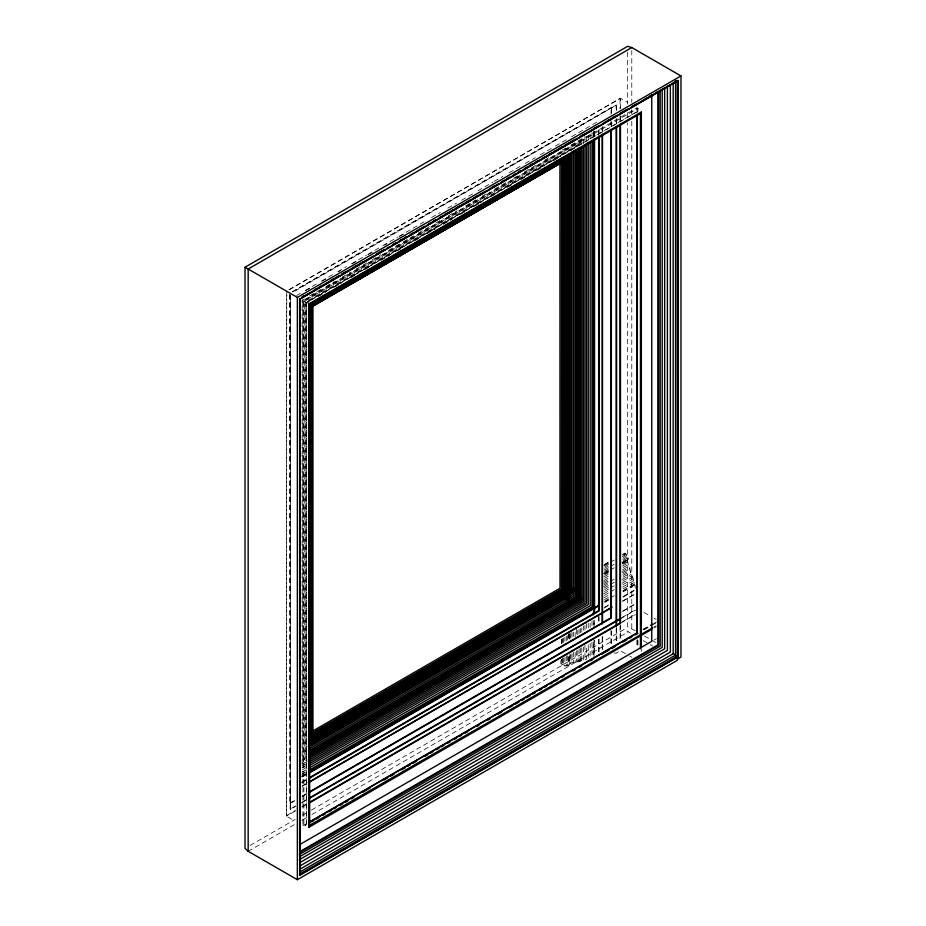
<?xml version="1.0" encoding="UTF-8"?>
<svg xmlns="http://www.w3.org/2000/svg" width="926" height="926" viewBox="0 0 926 926"><rect width="100%" height="100%" fill="white"/><g stroke="black" fill="none" stroke-linecap="round" stroke-linejoin="round"><path stroke-width="0.69" stroke-dasharray="4.63 3.47" d="M594.041 657.367L594.041 640.341M594.041 627.562L594.041 620.466M594.527 135.948L594.527 130.172M598.659 134.571L598.659 130.23M641.336 651.441L641.336 648.721M624.541 555.345C623.314 549.847 629.055 557.151 628.326 559.373L622.585 563.147M622.874 597.235L635.386 590.012C635.514 579.664 628.256 570.173 627.527 560.288M307.143 761.322L302.154 764.216L306.008 755.581L307.015 746.923M637.945 111.259L637.945 108.365L303.913 301.216L303.913 826.235L306.344 824.001L306.286 302.582L637.227 111.583L637.945 108.365L637.019 107.786L302.941 300.661L302.941 825.726L303.913 826.235L306.413 824.788M289.942 294.595L290.255 809.44L295.255 806.558M561.469 659.405C558.436 665.782 564.999 667.044 569.039 665.088L569.432 656.789M286.782 291.32L286.4 816.165L293.565 820.309M616.577 110.703L616.577 104.927L293.114 292.084M289.282 289.873L620.466 98.225L627.631 102.358M570.821 150.706L577.801 145.498L581.817 139.895L581.817 144.224M569.432 663.942C574.398 661.372 581.077 661.754 586.54 659.219L586.54 646.406M561.469 665.134L563.656 663.826M288.9 289.653L620.466 98.225L620.466 108.354M292.327 291.632L611.345 107.451L616.195 105.564L616.195 111.328M292.755 291.887L616.577 104.927M296.54 295.51L300.29 293.345M305.291 290.463L316.542 283.958M321.542 281.076L332.793 274.582M337.793 271.688L346.544 266.642M351.544 263.748L366.546 255.09M367.796 254.372L381.558 246.432M382.808 245.703L397.81 237.044M399.06 236.327L426.562 220.446M431.562 217.552L440.313 212.505M447.814 208.165L456.564 203.118M461.565 200.224L472.827 193.731M477.828 190.849L492.829 182.179M494.079 181.461L502.83 176.415M509.08 172.803L520.331 166.298M525.331 163.416L535.332 157.64M540.333 154.758L554.095 146.817M555.345 146.088L566.596 139.594M571.597 136.712L597.849 121.549M305.719 290.695L310.731 287.801M321.993 281.296L327.005 278.413M338.268 271.908L340.78 270.461M352.042 263.956L357.054 261.063M368.316 254.557L373.328 251.664M384.591 245.159L387.091 243.712M399.615 236.489L403.366 234.324M302.154 764.216L302.154 300.198L304.654 298.751M309.643 295.869L320.894 289.375M325.894 286.481L334.645 281.435M342.145 277.106L350.896 272.059M355.885 269.165L367.136 262.671M372.136 259.789L380.887 254.743M388.388 250.414L402.127 242.473M403.377 241.755L413.378 235.98M418.378 233.097L429.629 226.592M435.88 222.992L443.369 218.663M448.369 215.77L457.12 210.723M465.871 205.676L475.871 199.9M482.122 196.289L489.611 191.96M494.611 189.078L505.862 182.584M513.363 178.255L519.613 174.644M524.614 171.761L535.853 165.268M544.604 160.21L549.604 157.327M562.105 150.116L565.855 147.952M570.856 145.058L583.345 137.847L583.345 143.634M581.817 139.895L303.161 300.776L303.161 761.855L306.9 759.702M579.074 143.993L305.337 302.038L305.337 757.433M577.801 145.498L306.008 302.42L306.008 755.581M638.037 112.139L637.343 111.733L306.529 302.721L306.344 824.001M307.015 303.01L309.515 301.563M318.266 296.517L325.778 292.176M334.529 287.129L342.03 282.8M350.78 277.742L358.281 273.413M364.531 269.802L372.032 265.473M380.783 260.426L389.533 255.368M397.034 251.039L402.034 248.156M414.535 240.934L419.536 238.04M427.036 233.711L435.787 228.664M443.288 224.335L452.05 219.277M460.801 214.23L465.801 211.336M474.552 206.29L482.052 201.961M490.803 196.902L498.304 192.573M507.054 187.515L512.055 184.633M520.806 179.575L528.306 175.245M537.057 170.199L544.557 165.87M553.308 160.811L560.809 156.482M604.771 564.223L608.486 562.07M603.833 565.219L608.776 562.36M622.365 554.524L624.83 553.1M604.4 565.74L609.32 562.904M610.558 562.198L614.239 560.068M622.851 555.091L625.305 553.679M604.666 566.816L608.532 564.559M622.249 556.642L625.988 554.477M604.539 568.332L608.255 566.191M623.117 557.602L626.833 555.461M604.354 570.022L609.262 567.187M610.489 566.481L614.181 564.351M622.781 559.385L627.689 556.549M604.655 571.226L608.382 569.085M623.256 560.496L628.21 557.637M604.666 572.314L608.417 570.15M622.156 562.209L628.407 558.61M603.625 573.634L608.556 570.786M622.145 562.939L628.326 559.373M604.25 573.541L609.239 570.659M610.489 569.941L614.239 567.777M622.978 562.73L627.978 559.848M604.041 573.842L608.984 570.995M604.794 574.004L608.532 571.851M622.226 563.946L627.203 561.075M604.585 575.127L608.347 572.962M623.36 564.293L627.11 562.128M604.018 576.863L608.938 574.027M622.457 566.214L627.388 563.378M604.585 578.345L608.301 576.192M623.175 567.603L628.129 564.744M603.926 580.498L608.926 577.604M622.7 569.664L628.951 566.041M603.683 582.234L608.625 579.387M622.203 571.539L629.611 567.256M603.949 583.565L608.926 580.695M622.631 572.789L630.097 568.471M604.111 584.943L609.111 582.049M610.361 581.32L614.123 579.155M622.885 574.097L630.398 569.756M306.784 758.116L304.284 759.552L304.284 301.425L580.382 142.025L580.382 144.919M603.613 586.737L608.509 583.912M623.186 575.44L630.525 571.203M604.365 587.952L609.377 585.07M610.628 584.341L614.389 582.176M623.163 577.106L630.675 572.766M604.643 589.573L608.394 587.397M622.168 579.445L630.942 574.386M302.652 765.756L306.402 763.591M604.481 591.494L609.377 588.67M610.593 587.964L614.262 585.857M622.816 580.915L631.358 575.972M302.316 767.804L307.328 764.911M603.74 593.774L608.66 590.938M622.168 583.137L631.995 577.465M302.316 769.749L307.316 766.867M604.342 595.383L609.296 592.513M610.535 591.807L614.251 589.654M622.932 584.653L632.84 578.924M302.165 772.064L307.177 769.17M603.856 597.883L608.833 595.013M622.527 587.107L633.731 580.637M301.922 774.333L306.923 771.451M604.516 599.643L608.266 597.478M623.267 588.809L634.53 582.304M301.691 776.104L306.703 773.21M604.458 601.298L609.366 598.474M610.593 597.768L614.274 595.638M622.851 590.684L635.12 583.6M301.575 776.891L306.575 774.009M604.782 601.842L608.451 599.724M623.129 591.239L635.375 584.179M302.351 777.007L307.351 774.113M604.782 602.398L608.451 600.279M623.14 591.795L635.375 584.734M301.945 782.007L306.946 779.125M604.782 607.167L608.451 605.048M623.14 596.564L635.375 589.503M301.54 782.748L306.541 779.866M604.099 608.069L611.611 603.729M302.142 785.989L307.143 783.095M622.226 601.194L635.988 593.242M302.131 786.348L307.143 783.454M622.99 601.101L635.028 594.156M289.942 803.12L294.943 800.238M302.455 795.909L306.205 793.732M622.99 610.847L635.028 603.891M294.827 800.758L289.826 803.652L289.826 294.526M302.339 796.429L307.339 793.536M622.561 611.542L635.028 604.342M295.625 805.909L290.614 808.803L290.614 296.424M301.888 802.298L306.888 799.404M622.249 617.341L635.549 609.655M301.506 802.946L306.506 800.064M620.05 619.043L635.618 610.049M286.782 815.459L295.521 810.412M301.772 806.812L306.761 803.918M622.446 621.67L635.618 614.065M295.151 811.107L286.4 816.165L286.4 291.1M302.663 806.778L306.413 804.613M620.466 623.291L635.398 614.667M250.043 845.484L295.128 819.452M302.652 815.111L306.402 812.947M311.414 810.053L624.541 629.263L630.479 633.245M248.168 851.307L295.672 823.885M301.922 820.274L306.923 817.392M311.923 814.498L628.164 631.914M302.941 825.726L306.703 823.561M643.246 629.252L653.2 623.511M643.211 629.518L652.934 624.031M653.987 623.291L656.534 621.959M644.172 629.784L650.399 626.184M651.649 625.467L656.627 622.596M653.652 627.215L656.048 625.837M654.045 628.002L656.349 626.682M654.057 640.028L656.349 638.697M614.042 652.98L616.195 653.189L620.466 650.747L627.631 654.89M635.259 630.687L627.678 626.867L627.678 122.845M302.154 300.198L307.235 303.126M643.952 612.422L650.943 616.461M654.173 618.325L656.175 619.482M644.496 636.023L650.341 639.391M651.51 640.063L656.175 642.76M643.223 640.607L649.057 643.975M650.226 644.646L652.564 646.001M629.784 656.129L631.949 657.379M637.945 640.618L637.945 646.394M637.343 640.016L637.343 647.008M637.227 639.947L637.227 646.915M637.019 107.786L637.019 112.115M637.019 640.074L637.019 647.297M631.787 50.444L631.787 102.485M631.787 109.719L631.787 115.495M631.787 121.283L631.787 628.685M627.678 52.076L627.678 104.071M627.678 112.729L627.678 117.07M620.466 115.588L620.466 121.375M620.466 624.737L620.466 639.195M620.05 98.908L620.05 109.025M620.05 116.248L620.05 122.024M620.05 625.837L620.05 639.797M616.577 119.385L616.577 123.725M616.577 627.851L616.577 641.811M616.195 118.551L616.195 124.327M616.195 627.863L616.195 641.926M611.345 113.238L611.345 107.451L610.952 115.056M611.345 121.919L611.345 126.26M611.345 631.034L611.345 644.056M610.952 120.831L610.952 126.619M610.952 630.398L610.952 645.804M602.513 126.758L602.513 132.534M602.513 636.671L602.513 650.665M602.201 126.955L602.201 131.295M602.201 636.613L602.201 650.654M599.099 129.501L599.099 133.842M599.099 616.566L599.099 622.191M599.099 639.033L599.099 653.073M598.659 616.38L598.659 622.052M598.659 639.09L598.659 653.281M594.527 620.188L594.527 624.448M594.527 640.063L594.527 655.677M594.041 131.006L594.041 136.793M593.416 131.504L593.416 137.268M593.416 620.466L593.416 624.737M593.416 641.799L593.416 656.013M592.003 132.592L592.003 138.368M592.003 620.952L592.003 626.589M592.003 642.088L592.003 656.175M590.163 133.934L590.163 139.71M590.163 623.094L590.163 627.423M590.163 643.281L590.163 657.692M588.23 135.219L588.23 139.56M588.23 623.337L588.23 629.078M588.23 644.866L588.23 659.219M586.54 136.191L586.54 140.52M586.54 623.638L586.54 629.321M584.943 136.064L584.943 141.852M584.943 625.432L584.943 633.928M584.943 645.26L584.943 659.416M583.345 625.907L583.345 630.143M583.345 647.112L583.345 659.844M581.817 627.874L581.817 632.122M581.817 647.691L581.817 660.423M580.382 628.488L580.382 632.736M580.382 648.327L580.382 661.071M579.074 629.124L579.074 633.372M579.074 648.941L579.074 661.685M577.801 630.363L577.801 634.692M577.801 650.538L577.801 662.067M576.516 629.367L576.516 635.097M576.516 650.816L576.516 662.264M575.139 632.539L575.139 639.623M575.139 652.379L575.139 662.298M573.599 632.099L573.599 636.405M573.599 652.193L573.599 662.229M572.036 632.365L572.036 638.06M572.036 653.721L572.036 662.275M570.821 632.898L570.821 638.558M570.821 654.15L570.821 662.657M569.953 634.449L569.953 641.66M569.953 654.624L569.953 663.259M569.432 633.893L569.432 639.611M569.282 634.206L569.282 638.535M569.282 655.886L569.282 664.555M569.039 633.627L569.039 639.345M569.039 656.499L569.039 665.088M568.414 633.731L568.414 639.519M568.414 656.87L568.414 665.539M567.476 635.734L567.476 640.04M567.476 655.816L567.476 665.852M566.284 636.081L566.284 644.612M566.284 655.99L566.284 665.944M564.906 637.088L564.906 641.382M564.906 657.147L564.906 665.748M563.656 637.945L563.633 642.424M563.656 658.073L563.633 665.516M562.603 638.28L562.603 642.551M562.603 658.212L562.603 665.319M561.851 639.472L561.851 643.755M561.851 659.486L561.851 665.192M561.469 639.357L561.469 643.651M290.255 294.769L290.255 809.44"/><path stroke-width="1.39" d="M594.527 138.831L594.527 613.093L309.434 777.678M594.527 613.093L598.659 610.697L598.659 136.006M299.642 844.639L651.754 641.348L651.754 95.459M539.418 171.403L569.432 154.075L569.039 599.319M300.07 869.132L673.561 653.501L677.346 657.275L299.978 875.151L300.14 299.04L678.341 80.493L678.341 658.594L677.3 658.305M651.754 629.333L308.798 827.335L309.654 825.83L309.654 304.527L640.456 113.539L641.336 112.046L641.336 647.355M394.302 255.182L309.238 304.295L309.238 744.053L573.981 590.753M663.838 88.225L662.206 89.394L662.206 647.39L299.619 856.735L299.619 298.739M678.121 658.687L678.121 80.817L677.3 80.527L677.346 660.307L297.35 879.7L248.168 851.307L245.031 848.378L245.031 267.22L627.678 46.3L631.787 47.55L680.969 75.944L680.969 657.078L678.341 658.594M631.787 47.55L248.168 269.026L248.168 851.307M245.031 267.22L297.35 297.431L680.969 75.944M304.423 295.718L301.911 297.165L310.87 292.234M314.446 289.942L316.947 288.495M319.343 287.002L321.959 285.602M330.732 280.532L334.483 278.367M336.995 276.92L339.495 275.473M341.856 274.003L345.757 271.85M353.281 267.521L357.031 265.345M359.543 263.898L363.293 261.734M377.079 253.77L384.591 249.441M393.156 244.383L395.865 242.925M399.627 240.76L402.127 239.313M404.419 237.889L406.919 236.443M410.669 234.278L413.401 232.808M417.163 230.632L419.663 229.185M422.175 227.738L424.675 226.291M428.437 224.127L430.937 222.68M433.449 221.233L435.949 219.786M439.711 217.61L442.211 216.175M444.457 214.774L448.473 212.552M450.985 211.105L453.485 209.658M455.708 208.269L459.47 206.104M462.259 204.6L466.01 202.424M466.97 201.775L471.021 199.53M473.533 198.095L477.284 195.918M479.795 194.472L483.546 192.307M491.069 187.966L494.82 185.79M502.343 181.45L504.844 180.014M507.008 178.66L509.508 177.213M513.617 174.945L516.118 173.498M518.271 172.155L520.771 170.708M524.892 168.439L527.392 166.993M529.533 165.65L533.654 163.37M535.784 162.038L538.284 160.603M542.428 158.311L544.928 156.864M548.69 154.7L551.19 153.253M553.702 151.806L556.202 150.359M558.309 149.04L562.464 146.736M564.976 145.289L568.726 143.125M571.238 141.678L573.738 140.231M580.822 136.041L585.012 133.726M593.786 128.656L597.536 126.492M605.06 122.151L608.81 119.986M611.322 118.54L615.072 116.363M620.86 112.926L626.346 109.858M632.122 106.421L636.37 104.071M645.144 99.013L647.644 97.566M649.635 96.316L652.135 94.869M656.418 92.496L658.918 91.049M313.243 290.718L339.634 275.635M342.018 274.096L373.386 256.143M375.794 254.604L384.637 249.65M387.056 248.099L389.649 246.767M392.149 245.321L395.9 243.156M398.319 241.593L407.151 236.651M409.651 235.216L424.652 226.546M427.152 225.111L435.845 219.925M438.403 218.605L463.37 204.044M465.917 202.725L480.883 193.928M483.418 192.62L485.918 191.184M488.419 189.737L498.396 183.823M500.92 182.515L503.408 180.929M505.92 179.632L509.659 177.317M512.171 176.021L514.659 174.424M517.171 173.127L520.921 170.812M523.421 169.527L532.172 164.319M534.684 163.022L577.211 138.31M579.688 137.036L594.723 128.205M597.189 126.931L599.701 125.485M602.201 124.049L605.986 121.7M608.451 120.438L610.952 118.991M613.452 117.544L617.248 115.206M619.702 113.944L628.511 108.701M630.953 107.439L657.275 92.091M661.037 89.926L663.537 88.479M666.037 87.032L669.787 84.868M672.288 83.421L674.788 81.974M678.341 80.493L299.978 298.948L299.978 875.151M308.798 827.335L308.798 304.029L641.336 112.046M396.803 253.736L411.815 245.066M414.316 243.631L485.629 202.458M488.129 201.011L508.142 189.46M510.643 188.013L536.918 172.849M315.72 303.693L318.22 302.246M333.244 293.577L335.756 292.13M338.256 290.683L342.018 288.518M355.781 280.566L359.543 278.39M373.317 270.438L380.829 266.098M389.591 261.039L392.092 259.593M395.853 257.428L398.354 255.981M407.116 250.923L409.628 249.476M418.39 244.418L420.89 242.971M424.652 240.806L427.152 239.359M429.664 237.913L432.164 236.466M440.926 231.407L444.688 229.231M447.189 227.796L449.689 226.349M464.713 217.668L467.225 216.221M469.725 214.774L473.487 212.61M487.25 204.658L491.011 202.493M504.786 194.541L512.298 190.2M521.06 185.142L523.56 183.695M532.334 178.637L534.834 177.19M538.596 175.014L541.097 173.579M556.121 164.897L558.621 163.451M561.133 162.004L563.633 160.557L563.633 590.475L311.958 735.776M312.375 306.101L566.284 159.897L569.039 156.587L311.217 305.43L311.217 742.455L312.71 738.404L312.71 306.298L308.798 304.029M312.71 306.298L566.284 159.897L566.284 600.534M312.12 731.39L559.999 588.276L559.929 162.883M312.56 732.929L561.469 589.225L561.469 162.501M312.675 733.311L561.851 589.457L561.851 160.962M312.884 734.052L562.603 589.885L562.603 160.788L563.633 160.557M568.622 589.063L571.099 587.64M573.645 587.755L312.71 738.404L312.375 737.003L564.906 591.216L564.906 160.314M574.919 588.404L312.56 739.874L312.56 306.205L567.476 159.029L567.476 599.874M574.664 589.63L312.016 741.275L312.016 305.893L568.414 157.86L568.414 600.476M568.02 594.457L310.303 743.254L310.303 304.909L569.282 155.383L569.282 592.293M574.27 590.857L569.282 593.74L569.282 599.516M309.238 744.053L566.932 595.279M573.148 591.691L569.432 593.832L569.432 598.127M309.319 744.597L566.191 596.298M572.442 592.686L569.953 594.122L569.953 597.004M308.265 746.206L565.821 597.513M308.844 747.282L565.798 598.925M569.536 596.772L572.036 595.325L572.036 590.996M308.786 749.122L573.599 596.228L573.599 151.146M308.89 750.836L575.139 597.12L575.139 150.382M308.833 752.468L576.516 597.918L576.516 149.514M308.508 754.134L577.801 598.659L577.801 148.38M309.087 755.269L581.574 597.941M309.284 756.669L582.824 598.74M309.4 758.255L581.817 600.974L581.817 147.118M308.393 760.605L583.345 601.865L583.345 146.516M308.902 762.156L584.943 602.78L584.943 144.734M308.578 764.193L586.54 603.706L586.54 143.403M308.555 766.149L588.23 604.678L588.23 142.442M308.427 768.453L590.163 605.789L590.163 142.592M309.423 770.004L592.003 606.854L592.003 141.261M309.203 771.763L593.416 607.676L593.416 140.162M309.064 772.562L598.659 605.372M308.601 773.384L598.659 605.928M309.041 778.419L599.099 610.952L599.099 136.735M308.393 782.377L612.213 606.97M308.393 782.736L610.952 608.058M308.705 792.297L610.952 617.792L610.952 129.513M308.59 792.818L611.345 618.024L611.345 130.601M309.4 797.957L621.033 618.036M309.006 798.617L620.05 619.043M309.261 802.483L620.05 623.048L620.05 124.917M308.914 803.166L620.466 623.291L620.466 124.258M309.203 822.114L637.019 632.852L637.019 115.009M308.844 822.566L637.343 633.037L637.343 114.627M311.425 821.894L313.926 820.448M316.426 819.012L318.926 817.565M322.676 815.401L325.188 813.954M328.938 811.789L331.439 810.343M333.939 808.896L336.439 807.449M340.189 805.284L342.701 803.837M345.201 802.391L347.701 800.955M351.452 798.779L353.952 797.344M362.714 792.286L370.215 787.945M383.977 780.005L387.739 777.84M390.24 776.393L393.99 774.229M401.49 769.888L405.252 767.723M407.753 766.277L410.253 764.841M412.753 763.394L416.503 761.23M425.265 756.172L427.766 754.725M430.266 753.278L432.766 751.831M436.528 749.666L439.028 748.22M441.528 746.784L444.029 745.337M447.779 743.173L450.291 741.726M454.041 739.561L456.541 738.115M459.041 736.668L461.542 735.221M465.303 733.056L467.804 731.609M476.554 726.551L479.055 725.116M487.817 720.058L490.317 718.611M497.829 714.282L501.579 712.106M509.08 707.777L512.842 705.612M515.342 704.165L519.092 702.001M521.593 700.554L524.093 699.107M526.605 697.66L530.355 695.495M532.855 694.049L535.355 692.613M539.106 690.437L541.617 689.002M544.118 687.555L546.618 686.108M550.368 683.944L552.868 682.497M555.369 681.05L557.88 679.603M561.631 677.438L564.131 675.992M572.893 670.945L575.393 669.498M579.144 667.333L581.644 665.887M590.406 660.828L592.906 659.381M601.657 654.323L609.169 649.994M611.669 648.547L615.42 646.383M622.932 642.054L626.682 639.878M629.182 638.442L631.682 636.995M635.444 634.831L637.945 633.384M652.448 627.909L309.157 825.541M299.642 851.712L657.877 644.89L657.877 91.917M299.943 852.395L658.617 645.318L658.617 91.848M299.411 854.501L660.169 646.221L660.169 90.331M299.318 859.722L664.648 648.802L664.648 87.646M299.758 862.65L667.403 650.388L667.403 86.558M299.978 865.937L670.355 652.101L670.355 85.111M299.677 872.118L675.181 655.319M676.582 656.511L299.492 874.225L300.14 874.792L677.323 657.032M299.492 298.658L300.14 299.04M675.563 80.307L675.563 657.692M673.167 83.583L673.167 653.721M640.456 113.539L640.456 648.802M637.227 114.477L637.227 632.967M616.577 126.607L616.577 625.062M616.195 127.209L616.195 626.451M602.513 135.416L602.513 622.666M602.201 134.189L602.201 623.974M594.041 139.676L594.041 613.359M593.416 611.936L593.416 614.783M580.382 147.801L580.382 602.988M579.074 148.334L579.074 602.224M572.036 152.119L572.036 588.114M570.821 153.6L570.821 588.843M569.953 153.855L569.953 589.793M569.432 154.075L569.432 590.938M297.35 297.431L297.35 879.7"/></g></svg>
